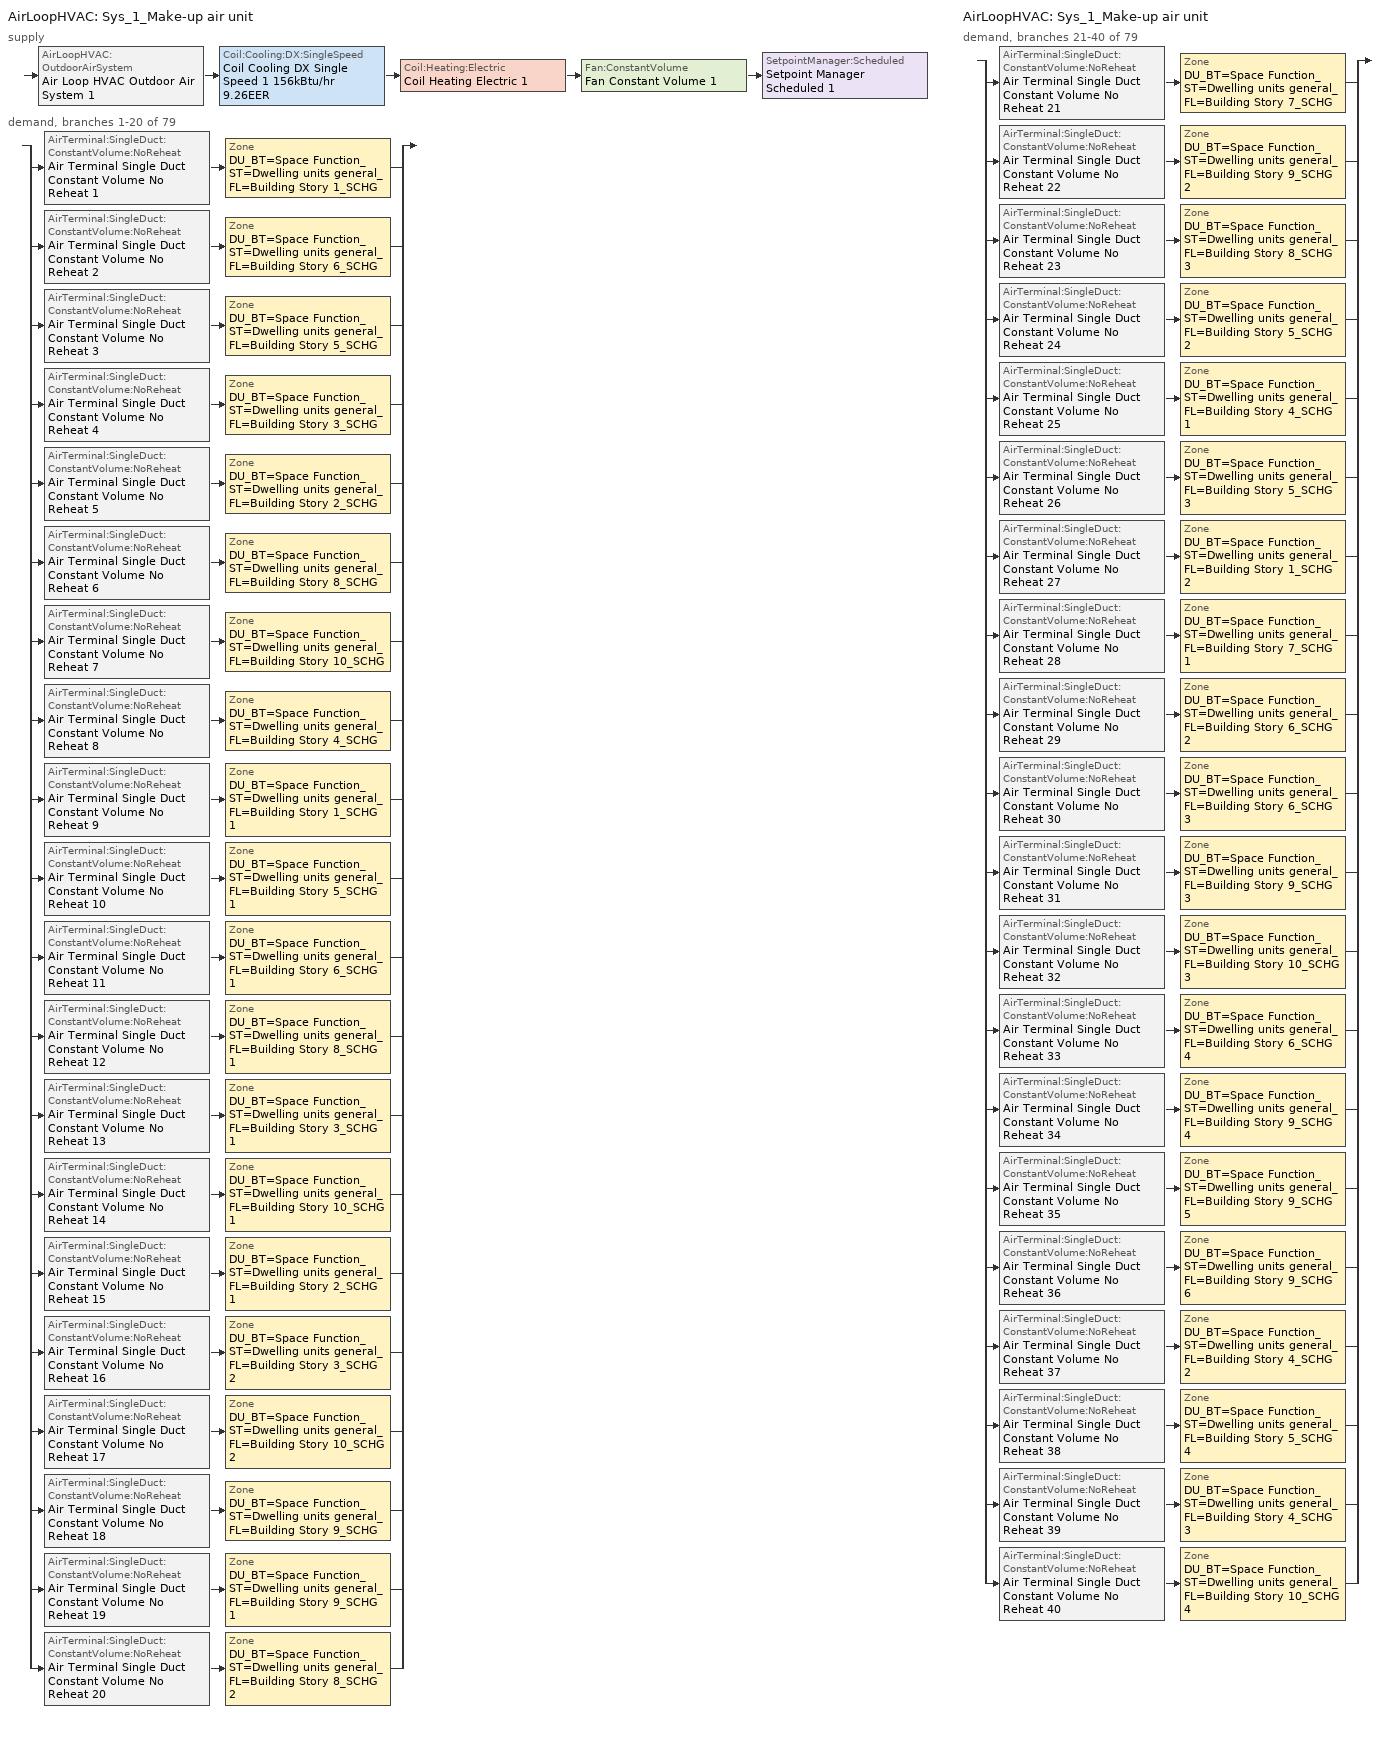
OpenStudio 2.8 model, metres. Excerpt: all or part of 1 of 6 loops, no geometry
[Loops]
AirLoopHVAC 'Sys_1_Make-up air unit'
 supply: AirLoopHVAC:OutdoorAirSystem 'Air Loop HVAC Outdoor Air System 1' > Coil:Cooling:DX:SingleSpeed 'Coil Cooling DX Single Speed 1 156kBtu/hr 9.26EER' > Coil:Heating:Electric 'Coil Heating Electric 1' > Fan:ConstantVolume 'Fan Constant Volume 1' > SetpointManager:Scheduled 'Setpoint Manager Scheduled 1'
 demand, branches 1-20 of 79: split
  | AirTerminal:SingleDuct:ConstantVolume:NoReheat 'Air Terminal Single Duct Constant Volume No Reheat 1' > Zone 'DU_BT=Space Function_ST=Dwelling units general_FL=Building Story 1_SCHG'
  | AirTerminal:SingleDuct:ConstantVolume:NoReheat 'Air Terminal Single Duct Constant Volume No Reheat 2' > Zone 'DU_BT=Space Function_ST=Dwelling units general_FL=Building Story 6_SCHG'
  | AirTerminal:SingleDuct:ConstantVolume:NoReheat 'Air Terminal Single Duct Constant Volume No Reheat 3' > Zone 'DU_BT=Space Function_ST=Dwelling units general_FL=Building Story 5_SCHG'
  | AirTerminal:SingleDuct:ConstantVolume:NoReheat 'Air Terminal Single Duct Constant Volume No Reheat 4' > Zone 'DU_BT=Space Function_ST=Dwelling units general_FL=Building Story 3_SCHG'
  | AirTerminal:SingleDuct:ConstantVolume:NoReheat 'Air Terminal Single Duct Constant Volume No Reheat 5' > Zone 'DU_BT=Space Function_ST=Dwelling units general_FL=Building Story 2_SCHG'
  | AirTerminal:SingleDuct:ConstantVolume:NoReheat 'Air Terminal Single Duct Constant Volume No Reheat 6' > Zone 'DU_BT=Space Function_ST=Dwelling units general_FL=Building Story 8_SCHG'
  | AirTerminal:SingleDuct:ConstantVolume:NoReheat 'Air Terminal Single Duct Constant Volume No Reheat 7' > Zone 'DU_BT=Space Function_ST=Dwelling units general_FL=Building Story 10_SCHG'
  | AirTerminal:SingleDuct:ConstantVolume:NoReheat 'Air Terminal Single Duct Constant Volume No Reheat 8' > Zone 'DU_BT=Space Function_ST=Dwelling units general_FL=Building Story 4_SCHG'
  | AirTerminal:SingleDuct:ConstantVolume:NoReheat 'Air Terminal Single Duct Constant Volume No Reheat 9' > Zone 'DU_BT=Space Function_ST=Dwelling units general_FL=Building Story 1_SCHG 1'
  | AirTerminal:SingleDuct:ConstantVolume:NoReheat 'Air Terminal Single Duct Constant Volume No Reheat 10' > Zone 'DU_BT=Space Function_ST=Dwelling units general_FL=Building Story 5_SCHG 1'
  | AirTerminal:SingleDuct:ConstantVolume:NoReheat 'Air Terminal Single Duct Constant Volume No Reheat 11' > Zone 'DU_BT=Space Function_ST=Dwelling units general_FL=Building Story 6_SCHG 1'
  | AirTerminal:SingleDuct:ConstantVolume:NoReheat 'Air Terminal Single Duct Constant Volume No Reheat 12' > Zone 'DU_BT=Space Function_ST=Dwelling units general_FL=Building Story 8_SCHG 1'
  | AirTerminal:SingleDuct:ConstantVolume:NoReheat 'Air Terminal Single Duct Constant Volume No Reheat 13' > Zone 'DU_BT=Space Function_ST=Dwelling units general_FL=Building Story 3_SCHG 1'
  | AirTerminal:SingleDuct:ConstantVolume:NoReheat 'Air Terminal Single Duct Constant Volume No Reheat 14' > Zone 'DU_BT=Space Function_ST=Dwelling units general_FL=Building Story 10_SCHG 1'
  | AirTerminal:SingleDuct:ConstantVolume:NoReheat 'Air Terminal Single Duct Constant Volume No Reheat 15' > Zone 'DU_BT=Space Function_ST=Dwelling units general_FL=Building Story 2_SCHG 1'
  | AirTerminal:SingleDuct:ConstantVolume:NoReheat 'Air Terminal Single Duct Constant Volume No Reheat 16' > Zone 'DU_BT=Space Function_ST=Dwelling units general_FL=Building Story 3_SCHG 2'
  | AirTerminal:SingleDuct:ConstantVolume:NoReheat 'Air Terminal Single Duct Constant Volume No Reheat 17' > Zone 'DU_BT=Space Function_ST=Dwelling units general_FL=Building Story 10_SCHG 2'
  | AirTerminal:SingleDuct:ConstantVolume:NoReheat 'Air Terminal Single Duct Constant Volume No Reheat 18' > Zone 'DU_BT=Space Function_ST=Dwelling units general_FL=Building Story 9_SCHG'
  | AirTerminal:SingleDuct:ConstantVolume:NoReheat 'Air Terminal Single Duct Constant Volume No Reheat 19' > Zone 'DU_BT=Space Function_ST=Dwelling units general_FL=Building Story 9_SCHG 1'
  | AirTerminal:SingleDuct:ConstantVolume:NoReheat 'Air Terminal Single Duct Constant Volume No Reheat 20' > Zone 'DU_BT=Space Function_ST=Dwelling units general_FL=Building Story 8_SCHG 2'
AirLoopHVAC 'Sys_1_Make-up air unit'
 demand, branches 21-40 of 79: split
  | AirTerminal:SingleDuct:ConstantVolume:NoReheat 'Air Terminal Single Duct Constant Volume No Reheat 21' > Zone 'DU_BT=Space Function_ST=Dwelling units general_FL=Building Story 7_SCHG'
  | AirTerminal:SingleDuct:ConstantVolume:NoReheat 'Air Terminal Single Duct Constant Volume No Reheat 22' > Zone 'DU_BT=Space Function_ST=Dwelling units general_FL=Building Story 9_SCHG 2'
  | AirTerminal:SingleDuct:ConstantVolume:NoReheat 'Air Terminal Single Duct Constant Volume No Reheat 23' > Zone 'DU_BT=Space Function_ST=Dwelling units general_FL=Building Story 8_SCHG 3'
  | AirTerminal:SingleDuct:ConstantVolume:NoReheat 'Air Terminal Single Duct Constant Volume No Reheat 24' > Zone 'DU_BT=Space Function_ST=Dwelling units general_FL=Building Story 5_SCHG 2'
  | AirTerminal:SingleDuct:ConstantVolume:NoReheat 'Air Terminal Single Duct Constant Volume No Reheat 25' > Zone 'DU_BT=Space Function_ST=Dwelling units general_FL=Building Story 4_SCHG 1'
  | AirTerminal:SingleDuct:ConstantVolume:NoReheat 'Air Terminal Single Duct Constant Volume No Reheat 26' > Zone 'DU_BT=Space Function_ST=Dwelling units general_FL=Building Story 5_SCHG 3'
  | AirTerminal:SingleDuct:ConstantVolume:NoReheat 'Air Terminal Single Duct Constant Volume No Reheat 27' > Zone 'DU_BT=Space Function_ST=Dwelling units general_FL=Building Story 1_SCHG 2'
  | AirTerminal:SingleDuct:ConstantVolume:NoReheat 'Air Terminal Single Duct Constant Volume No Reheat 28' > Zone 'DU_BT=Space Function_ST=Dwelling units general_FL=Building Story 7_SCHG 1'
  | AirTerminal:SingleDuct:ConstantVolume:NoReheat 'Air Terminal Single Duct Constant Volume No Reheat 29' > Zone 'DU_BT=Space Function_ST=Dwelling units general_FL=Building Story 6_SCHG 2'
  | AirTerminal:SingleDuct:ConstantVolume:NoReheat 'Air Terminal Single Duct Constant Volume No Reheat 30' > Zone 'DU_BT=Space Function_ST=Dwelling units general_FL=Building Story 6_SCHG 3'
  | AirTerminal:SingleDuct:ConstantVolume:NoReheat 'Air Terminal Single Duct Constant Volume No Reheat 31' > Zone 'DU_BT=Space Function_ST=Dwelling units general_FL=Building Story 9_SCHG 3'
  | AirTerminal:SingleDuct:ConstantVolume:NoReheat 'Air Terminal Single Duct Constant Volume No Reheat 32' > Zone 'DU_BT=Space Function_ST=Dwelling units general_FL=Building Story 10_SCHG 3'
  | AirTerminal:SingleDuct:ConstantVolume:NoReheat 'Air Terminal Single Duct Constant Volume No Reheat 33' > Zone 'DU_BT=Space Function_ST=Dwelling units general_FL=Building Story 6_SCHG 4'
  | AirTerminal:SingleDuct:ConstantVolume:NoReheat 'Air Terminal Single Duct Constant Volume No Reheat 34' > Zone 'DU_BT=Space Function_ST=Dwelling units general_FL=Building Story 9_SCHG 4'
  | AirTerminal:SingleDuct:ConstantVolume:NoReheat 'Air Terminal Single Duct Constant Volume No Reheat 35' > Zone 'DU_BT=Space Function_ST=Dwelling units general_FL=Building Story 9_SCHG 5'
  | AirTerminal:SingleDuct:ConstantVolume:NoReheat 'Air Terminal Single Duct Constant Volume No Reheat 36' > Zone 'DU_BT=Space Function_ST=Dwelling units general_FL=Building Story 9_SCHG 6'
  | AirTerminal:SingleDuct:ConstantVolume:NoReheat 'Air Terminal Single Duct Constant Volume No Reheat 37' > Zone 'DU_BT=Space Function_ST=Dwelling units general_FL=Building Story 4_SCHG 2'
  | AirTerminal:SingleDuct:ConstantVolume:NoReheat 'Air Terminal Single Duct Constant Volume No Reheat 38' > Zone 'DU_BT=Space Function_ST=Dwelling units general_FL=Building Story 5_SCHG 4'
  | AirTerminal:SingleDuct:ConstantVolume:NoReheat 'Air Terminal Single Duct Constant Volume No Reheat 39' > Zone 'DU_BT=Space Function_ST=Dwelling units general_FL=Building Story 4_SCHG 3'
  | AirTerminal:SingleDuct:ConstantVolume:NoReheat 'Air Terminal Single Duct Constant Volume No Reheat 40' > Zone 'DU_BT=Space Function_ST=Dwelling units general_FL=Building Story 10_SCHG 4'
[Sizing:Zone] Zone Cooling Design Supply Air Temperature Input Method=SupplyAirTemperature; Zone Cooling Design Supply Air Temperature {C}=13; Zone Cooling Design Supply Air Temperature Difference {deltaC}=11.11; Zone Heating Design Supply Air Temperature Input Method=SupplyAirTemperature; Zone Heating Design Supply Air Temperature {C}=43; Zone Heating Design Supply Air Temperature Difference {deltaC}=11.11; Zone Cooling Design Supply Air Humidity Ratio {kg-H2O/kg-air}=0.0085; Zone Heating Design Supply Air Humidity Ratio {kg-H2O/kg-air}=0.008; Zone Heating Sizing Factor=1.3; Zone Cooling Sizing Factor=1.1; Cooling Design Air Flow Method=DesignDay; Heating Design Air Flow Method=DesignDay; Account for Dedicated Outdoor Air System=No; Dedicated Outdoor Air System Control Strategy=NeutralSupplyAir; Dedicated Outdoor Air Low Setpoint Temperature for Design {C}=autosize; Dedicated Outdoor Air High Setpoint Temperature for Design {C}=autosize
DU_BT=Space Function_ST=Dwelling units general_FL=Building Story 1_SCHG; DU_BT=Space Function_ST=Dwelling units general_FL=Building Story 6_SCHG; DU_BT=Space Function_ST=Dwelling units general_FL=Building Story 5_SCHG; DU_BT=Space Function_ST=Dwelling units general_FL=Building Story 3_SCHG; DU_BT=Space Function_ST=Dwelling units general_FL=Building Story 2_SCHG; DU_BT=Space Function_ST=Dwelling units general_FL=Building Story 8_SCHG; DU_BT=Space Function_ST=Dwelling units general_FL=Building Story 10_SCHG; DU_BT=Space Function_ST=Dwelling units general_FL=Building Story 4_SCHG; DU_BT=Space Function_ST=Dwelling units general_FL=Building Story 1_SCHG 1; DU_BT=Space Function_ST=Dwelling units general_FL=Building Story 5_SCHG 1; DU_BT=Space Function_ST=Dwelling units general_FL=Building Story 6_SCHG 1; DU_BT=Space Function_ST=Dwelling units general_FL=Building Story 8_SCHG 1; DU_BT=Space Function_ST=Dwelling units general_FL=Building Story 3_SCHG 1; DU_BT=Space Function_ST=Dwelling units general_FL=Building Story 10_SCHG 1; DU_BT=Space Function_ST=Dwelling units general_FL=Building Story 2_SCHG 1; DU_BT=Space Function_ST=Dwelling units general_FL=Building Story 3_SCHG 2; DU_BT=Space Function_ST=Dwelling units general_FL=Building Story 10_SCHG 2; DU_BT=Space Function_ST=Dwelling units general_FL=Building Story 9_SCHG; DU_BT=Space Function_ST=Dwelling units general_FL=Building Story 9_SCHG 1; DU_BT=Space Function_ST=Dwelling units general_FL=Building Story 8_SCHG 2; DU_BT=Space Function_ST=Dwelling units general_FL=Building Story 7_SCHG; DU_BT=Space Function_ST=Dwelling units general_FL=Building Story 9_SCHG 2; DU_BT=Space Function_ST=Dwelling units general_FL=Building Story 8_SCHG 3; DU_BT=Space Function_ST=Dwelling units general_FL=Building Story 5_SCHG 2; DU_BT=Space Function_ST=Dwelling units general_FL=Building Story 4_SCHG 1; DU_BT=Space Function_ST=Dwelling units general_FL=Building Story 5_SCHG 3; DU_BT=Space Function_ST=Dwelling units general_FL=Building Story 1_SCHG 2; DU_BT=Space Function_ST=Dwelling units general_FL=Building Story 7_SCHG 1; DU_BT=Space Function_ST=Dwelling units general_FL=Building Story 6_SCHG 2; DU_BT=Space Function_ST=Dwelling units general_FL=Building Story 6_SCHG 3; DU_BT=Space Function_ST=Dwelling units general_FL=Building Story 9_SCHG 3; DU_BT=Space Function_ST=Dwelling units general_FL=Building Story 10_SCHG 3; DU_BT=Space Function_ST=Dwelling units general_FL=Building Story 6_SCHG 4; DU_BT=Space Function_ST=Dwelling units general_FL=Building Story 9_SCHG 4; DU_BT=Space Function_ST=Dwelling units general_FL=Building Story 9_SCHG 5; DU_BT=Space Function_ST=Dwelling units general_FL=Building Story 9_SCHG 6; DU_BT=Space Function_ST=Dwelling units general_FL=Building Story 4_SCHG 2; DU_BT=Space Function_ST=Dwelling units general_FL=Building Story 5_SCHG 4; DU_BT=Space Function_ST=Dwelling units general_FL=Building Story 4_SCHG 3; DU_BT=Space Function_ST=Dwelling units general_FL=Building Story 10_SCHG 4
[Zone equipment]
DU_BT=Space Function_ST=Dwelling units general_FL=Building Story 1_SCHG: DU_BT=Space Function_ST=Dwelling units general_FL=Building Story 1_SCHG PTAC, Zone HVAC Baseboard Convective Electric 1, Air Terminal Single Duct Constant Volume No Reheat 1
DU_BT=Space Function_ST=Dwelling units general_FL=Building Story 6_SCHG: DU_BT=Space Function_ST=Dwelling units general_FL=Building Story 6_SCHG PTAC, Zone HVAC Baseboard Convective Electric 2, Air Terminal Single Duct Constant Volume No Reheat 2
DU_BT=Space Function_ST=Dwelling units general_FL=Building Story 5_SCHG: DU_BT=Space Function_ST=Dwelling units general_FL=Building Story 5_SCHG PTAC, Zone HVAC Baseboard Convective Electric 3, Air Terminal Single Duct Constant Volume No Reheat 3
DU_BT=Space Function_ST=Dwelling units general_FL=Building Story 3_SCHG: DU_BT=Space Function_ST=Dwelling units general_FL=Building Story 3_SCHG PTAC, Zone HVAC Baseboard Convective Electric 4, Air Terminal Single Duct Constant Volume No Reheat 4
DU_BT=Space Function_ST=Dwelling units general_FL=Building Story 2_SCHG: DU_BT=Space Function_ST=Dwelling units general_FL=Building Story 2_SCHG PTAC, Zone HVAC Baseboard Convective Electric 5, Air Terminal Single Duct Constant Volume No Reheat 5
DU_BT=Space Function_ST=Dwelling units general_FL=Building Story 8_SCHG: DU_BT=Space Function_ST=Dwelling units general_FL=Building Story 8_SCHG PTAC, Zone HVAC Baseboard Convective Electric 6, Air Terminal Single Duct Constant Volume No Reheat 6
DU_BT=Space Function_ST=Dwelling units general_FL=Building Story 10_SCHG: DU_BT=Space Function_ST=Dwelling units general_FL=Building Story 10_SCHG PTAC, Zone HVAC Baseboard Convective Electric 7, Air Terminal Single Duct Constant Volume No Reheat 7
DU_BT=Space Function_ST=Dwelling units general_FL=Building Story 4_SCHG: DU_BT=Space Function_ST=Dwelling units general_FL=Building Story 4_SCHG PTAC, Zone HVAC Baseboard Convective Electric 8, Air Terminal Single Duct Constant Volume No Reheat 8
DU_BT=Space Function_ST=Dwelling units general_FL=Building Story 1_SCHG 1: DU_BT=Space Function_ST=Dwelling units general_FL=Building Story 1_SCHG 1 PTAC, Zone HVAC Baseboard Convective Electric 9, Air Terminal Single Duct Constant Volume No Reheat 9
DU_BT=Space Function_ST=Dwelling units general_FL=Building Story 5_SCHG 1: DU_BT=Space Function_ST=Dwelling units general_FL=Building Story 5_SCHG 1 PTAC, Zone HVAC Baseboard Convective Electric 10, Air Terminal Single Duct Constant Volume No Reheat 10
DU_BT=Space Function_ST=Dwelling units general_FL=Building Story 6_SCHG 1: DU_BT=Space Function_ST=Dwelling units general_FL=Building Story 6_SCHG 1 PTAC, Zone HVAC Baseboard Convective Electric 11, Air Terminal Single Duct Constant Volume No Reheat 11
DU_BT=Space Function_ST=Dwelling units general_FL=Building Story 8_SCHG 1: DU_BT=Space Function_ST=Dwelling units general_FL=Building Story 8_SCHG 1 PTAC, Zone HVAC Baseboard Convective Electric 12, Air Terminal Single Duct Constant Volume No Reheat 12
DU_BT=Space Function_ST=Dwelling units general_FL=Building Story 3_SCHG 1: DU_BT=Space Function_ST=Dwelling units general_FL=Building Story 3_SCHG 1 PTAC, Zone HVAC Baseboard Convective Electric 13, Air Terminal Single Duct Constant Volume No Reheat 13
DU_BT=Space Function_ST=Dwelling units general_FL=Building Story 10_SCHG 1: DU_BT=Space Function_ST=Dwelling units general_FL=Building Story 10_SCHG 1 PTAC, Zone HVAC Baseboard Convective Electric 14, Air Terminal Single Duct Constant Volume No Reheat 14
DU_BT=Space Function_ST=Dwelling units general_FL=Building Story 2_SCHG 1: DU_BT=Space Function_ST=Dwelling units general_FL=Building Story 2_SCHG 1 PTAC, Zone HVAC Baseboard Convective Electric 15, Air Terminal Single Duct Constant Volume No Reheat 15
DU_BT=Space Function_ST=Dwelling units general_FL=Building Story 3_SCHG 2: DU_BT=Space Function_ST=Dwelling units general_FL=Building Story 3_SCHG 2 PTAC, Zone HVAC Baseboard Convective Electric 16, Air Terminal Single Duct Constant Volume No Reheat 16
DU_BT=Space Function_ST=Dwelling units general_FL=Building Story 10_SCHG 2: DU_BT=Space Function_ST=Dwelling units general_FL=Building Story 10_SCHG 2 PTAC, Zone HVAC Baseboard Convective Electric 17, Air Terminal Single Duct Constant Volume No Reheat 17
DU_BT=Space Function_ST=Dwelling units general_FL=Building Story 9_SCHG: DU_BT=Space Function_ST=Dwelling units general_FL=Building Story 9_SCHG PTAC, Zone HVAC Baseboard Convective Electric 18, Air Terminal Single Duct Constant Volume No Reheat 18
DU_BT=Space Function_ST=Dwelling units general_FL=Building Story 9_SCHG 1: DU_BT=Space Function_ST=Dwelling units general_FL=Building Story 9_SCHG 1 PTAC, Zone HVAC Baseboard Convective Electric 19, Air Terminal Single Duct Constant Volume No Reheat 19
DU_BT=Space Function_ST=Dwelling units general_FL=Building Story 8_SCHG 2: DU_BT=Space Function_ST=Dwelling units general_FL=Building Story 8_SCHG 2 PTAC, Zone HVAC Baseboard Convective Electric 20, Air Terminal Single Duct Constant Volume No Reheat 20
DU_BT=Space Function_ST=Dwelling units general_FL=Building Story 7_SCHG: DU_BT=Space Function_ST=Dwelling units general_FL=Building Story 7_SCHG PTAC, Zone HVAC Baseboard Convective Electric 21, Air Terminal Single Duct Constant Volume No Reheat 21
DU_BT=Space Function_ST=Dwelling units general_FL=Building Story 9_SCHG 2: DU_BT=Space Function_ST=Dwelling units general_FL=Building Story 9_SCHG 2 PTAC, Zone HVAC Baseboard Convective Electric 22, Air Terminal Single Duct Constant Volume No Reheat 22
DU_BT=Space Function_ST=Dwelling units general_FL=Building Story 8_SCHG 3: DU_BT=Space Function_ST=Dwelling units general_FL=Building Story 8_SCHG 3 PTAC, Zone HVAC Baseboard Convective Electric 23, Air Terminal Single Duct Constant Volume No Reheat 23
DU_BT=Space Function_ST=Dwelling units general_FL=Building Story 5_SCHG 2: DU_BT=Space Function_ST=Dwelling units general_FL=Building Story 5_SCHG 2 PTAC, Zone HVAC Baseboard Convective Electric 24, Air Terminal Single Duct Constant Volume No Reheat 24
DU_BT=Space Function_ST=Dwelling units general_FL=Building Story 4_SCHG 1: DU_BT=Space Function_ST=Dwelling units general_FL=Building Story 4_SCHG 1 PTAC, Zone HVAC Baseboard Convective Electric 25, Air Terminal Single Duct Constant Volume No Reheat 25
DU_BT=Space Function_ST=Dwelling units general_FL=Building Story 5_SCHG 3: DU_BT=Space Function_ST=Dwelling units general_FL=Building Story 5_SCHG 3 PTAC, Zone HVAC Baseboard Convective Electric 26, Air Terminal Single Duct Constant Volume No Reheat 26
DU_BT=Space Function_ST=Dwelling units general_FL=Building Story 1_SCHG 2: DU_BT=Space Function_ST=Dwelling units general_FL=Building Story 1_SCHG 2 PTAC, Zone HVAC Baseboard Convective Electric 27, Air Terminal Single Duct Constant Volume No Reheat 27
DU_BT=Space Function_ST=Dwelling units general_FL=Building Story 7_SCHG 1: DU_BT=Space Function_ST=Dwelling units general_FL=Building Story 7_SCHG 1 PTAC, Zone HVAC Baseboard Convective Electric 28, Air Terminal Single Duct Constant Volume No Reheat 28
DU_BT=Space Function_ST=Dwelling units general_FL=Building Story 6_SCHG 2: DU_BT=Space Function_ST=Dwelling units general_FL=Building Story 6_SCHG 2 PTAC, Zone HVAC Baseboard Convective Electric 29, Air Terminal Single Duct Constant Volume No Reheat 29
DU_BT=Space Function_ST=Dwelling units general_FL=Building Story 6_SCHG 3: DU_BT=Space Function_ST=Dwelling units general_FL=Building Story 6_SCHG 3 PTAC, Zone HVAC Baseboard Convective Electric 30, Air Terminal Single Duct Constant Volume No Reheat 30
DU_BT=Space Function_ST=Dwelling units general_FL=Building Story 9_SCHG 3: DU_BT=Space Function_ST=Dwelling units general_FL=Building Story 9_SCHG 3 PTAC, Zone HVAC Baseboard Convective Electric 31, Air Terminal Single Duct Constant Volume No Reheat 31
DU_BT=Space Function_ST=Dwelling units general_FL=Building Story 10_SCHG 3: DU_BT=Space Function_ST=Dwelling units general_FL=Building Story 10_SCHG 3 PTAC, Zone HVAC Baseboard Convective Electric 32, Air Terminal Single Duct Constant Volume No Reheat 32
DU_BT=Space Function_ST=Dwelling units general_FL=Building Story 6_SCHG 4: DU_BT=Space Function_ST=Dwelling units general_FL=Building Story 6_SCHG 4 PTAC, Zone HVAC Baseboard Convective Electric 33, Air Terminal Single Duct Constant Volume No Reheat 33
DU_BT=Space Function_ST=Dwelling units general_FL=Building Story 9_SCHG 4: DU_BT=Space Function_ST=Dwelling units general_FL=Building Story 9_SCHG 4 PTAC, Zone HVAC Baseboard Convective Electric 34, Air Terminal Single Duct Constant Volume No Reheat 34
DU_BT=Space Function_ST=Dwelling units general_FL=Building Story 9_SCHG 5: DU_BT=Space Function_ST=Dwelling units general_FL=Building Story 9_SCHG 5 PTAC, Zone HVAC Baseboard Convective Electric 35, Air Terminal Single Duct Constant Volume No Reheat 35
DU_BT=Space Function_ST=Dwelling units general_FL=Building Story 9_SCHG 6: DU_BT=Space Function_ST=Dwelling units general_FL=Building Story 9_SCHG 6 PTAC, Zone HVAC Baseboard Convective Electric 36, Air Terminal Single Duct Constant Volume No Reheat 36
DU_BT=Space Function_ST=Dwelling units general_FL=Building Story 4_SCHG 2: DU_BT=Space Function_ST=Dwelling units general_FL=Building Story 4_SCHG 2 PTAC, Zone HVAC Baseboard Convective Electric 37, Air Terminal Single Duct Constant Volume No Reheat 37
DU_BT=Space Function_ST=Dwelling units general_FL=Building Story 5_SCHG 4: DU_BT=Space Function_ST=Dwelling units general_FL=Building Story 5_SCHG 4 PTAC, Zone HVAC Baseboard Convective Electric 38, Air Terminal Single Duct Constant Volume No Reheat 38
DU_BT=Space Function_ST=Dwelling units general_FL=Building Story 4_SCHG 3: DU_BT=Space Function_ST=Dwelling units general_FL=Building Story 4_SCHG 3 PTAC, Zone HVAC Baseboard Convective Electric 39, Air Terminal Single Duct Constant Volume No Reheat 39
DU_BT=Space Function_ST=Dwelling units general_FL=Building Story 10_SCHG 4: DU_BT=Space Function_ST=Dwelling units general_FL=Building Story 10_SCHG 4 PTAC, Zone HVAC Baseboard Convective Electric 40, Air Terminal Single Duct Constant Volume No Reheat 40
[AirLoopHVAC]
Sys_1_Make-up air unit: Availability Schedule=Sys_1_Make-up air unit Occ Sch; Design Supply Air Flow Rate {m3/s}=AutoSize
[Sizing:System]
Sys_1_Make-up air unit: Type of Load to Size On=VentilationRequirement; Design Outdoor Air Flow Rate {m3/s}=Autosize; Central Heating Maximum System Air Flow Ratio=1; Preheat Design Temperature {C}=7; Preheat Design Humidity Ratio {kg-H2O/kg-Air}=0.008; Precool Design Temperature {C}=13; Precool Design Humidity Ratio {kg-H2O/kg-Air}=0.008; Central Cooling Design Supply Air Temperature {C}=13; Central Heating Design Supply Air Temperature {C}=43; Sizing Option=NonCoincident; 100% Outdoor Air in Cooling=Yes; 100% Outdoor Air in Heating=Yes; Central Cooling Design Supply Air Humidity Ratio {kg-H2O/kg-Air}=0.0085; Central Heating Design Supply Air Humidity Ratio {kg-H2O/kg-Air}=0.008; Cooling Design Air Flow Method=DesignDay; Cooling Design Air Flow Rate {m3/s}=0; Heating Design Air Flow Method=DesignDay; Heating Design Air Flow Rate {m3/s}=0; System Outdoor Air Method=ZoneSum; Zone Maximum Outdoor Air Fraction=1; Cooling Supply Air Flow Rate Per Floor Area {m3/s-m2}=0.00996765; Cooling Fraction of Autosized Cooling Supply Air Flow Rate=1; Cooling Supply Air Flow Rate Per Unit Cooling Capacity {m3/s-W}=3.94755e-05; Heating Supply Air Flow Rate Per Floor Area {m3/s-m2}=0.00996765; Heating Fraction of Autosized Heating Supply Air Flow Rate=1; Heating Fraction of Autosized Cooling Supply Air Flow Rate=1; Heating Supply Air Flow Rate Per Unit Heating Capacity {m3/s-W}=3.15882e-05; Cooling Design Capacity Method=CoolingDesignCapacity; Cooling Design Capacity {W}=autosize; Cooling Design Capacity Per Floor Area {W/m2}=234.7; Fraction of Autosized Cooling Design Capacity=1; Heating Design Capacity Method=HeatingDesignCapacity; Heating Design Capacity {W}=autosize; Heating Design Capacity Per Floor Area {W/m2}=157; Fraction of Autosized Heating Design Capacity=1; Central Cooling Capacity Control Method=OnOff
[Fan:ConstantVolume] Availability Schedule=Always On Discrete; Fan Total Efficiency=0.39975; Pressure Rise {Pa}=640; Maximum Flow Rate {m3/s}=AutoSize; Motor Efficiency=0.615
Fan Constant Volume 1; Fan Constant Volume 2; Fan Constant Volume 3; Fan Constant Volume 4; Fan Constant Volume 5; Fan Constant Volume 6; Fan Constant Volume 7; Fan Constant Volume 8; Fan Constant Volume 9; Fan Constant Volume 10; Fan Constant Volume 11; Fan Constant Volume 12; Fan Constant Volume 13; Fan Constant Volume 14; Fan Constant Volume 15; Fan Constant Volume 16; Fan Constant Volume 17; Fan Constant Volume 18; Fan Constant Volume 19; Fan Constant Volume 20; Fan Constant Volume 21; Fan Constant Volume 22; Fan Constant Volume 23; Fan Constant Volume 24; Fan Constant Volume 25; Fan Constant Volume 26; Fan Constant Volume 27; Fan Constant Volume 28; Fan Constant Volume 29; Fan Constant Volume 30; Fan Constant Volume 31; Fan Constant Volume 32; Fan Constant Volume 33; Fan Constant Volume 34; Fan Constant Volume 35; Fan Constant Volume 36; Fan Constant Volume 37; Fan Constant Volume 38; Fan Constant Volume 39; Fan Constant Volume 40; Fan Constant Volume 41
[Coil:Heating:Electric]
Name | Availability Schedule
Coil Heating Electric 1 | Always On Discrete
Coil Heating Electric 2; Coil Heating Electric 3; Coil Heating Electric 4; Coil Heating Electric 5; Coil Heating Electric 6; Coil Heating Electric 7; Coil Heating Electric 8; Coil Heating Electric 9; Coil Heating Electric 10; Coil Heating Electric 11; Coil Heating Electric 12; Coil Heating Electric 13; Coil Heating Electric 14; Coil Heating Electric 15; Coil Heating Electric 16; Coil Heating Electric 17; Coil Heating Electric 18; Coil Heating Electric 19; Coil Heating Electric 20; Coil Heating Electric 21; Coil Heating Electric 22; Coil Heating Electric 23; Coil Heating Electric 24; Coil Heating Electric 25; Coil Heating Electric 26; Coil Heating Electric 27; Coil Heating Electric 28; Coil Heating Electric 29; Coil Heating Electric 30; Coil Heating Electric 31; Coil Heating Electric 32; Coil Heating Electric 33; Coil Heating Electric 34; Coil Heating Electric 35; Coil Heating Electric 36; Coil Heating Electric 37; Coil Heating Electric 38; Coil Heating Electric 39; Coil Heating Electric 40; Coil Heating Electric 41 | ON_OFF_ALWAYS_OFF
[Coil:Cooling:DX:SingleSpeed] Availability Schedule=Always On Discrete; Rated Total Cooling Capacity {W}=autosize; Rated Sensible Heat Ratio=autosize; Rated Air Flow Rate {m3/s}=autosize; Rated Evaporator Fan Power Per Volume Flow Rate {W/(m3/s)}=773.3; Total Cooling Capacity Function of Temperature Curve=DXCOOL-NECB2011-REF-CAPFT; Total Cooling Capacity Function of Flow Fraction Curve=DXCOOL-NECB2011-REF-CAPFFLOW; Energy Input Ratio Function of Temperature Curve=DXCOOL-NECB2011-REF-COOLEIRFT; Energy Input Ratio Function of Flow Fraction Curve=DXCOOL-NECB2011-REF-COOLEIRFFLOW; Part Load Fraction Correlation Curve=DXCOOL-NECB2011-REF-COOLPLFFPLR; Condenser Type=AirCooled; Evaporative Condenser Effectiveness=0; Evaporative Condenser Air Flow Rate {m3/s}=Autosize; Evaporative Condenser Pump Rated Power Consumption {W}=Autosize; Crankcase Heater Capacity {W}=0; Maximum Outdoor Dry-Bulb Temperature for Crankcase Heater Operation {C}=0; Basin Heater Capacity {W/K}=0; Basin Heater Setpoint Temperature {C}=10
Name | Rated COP {W/W}
Coil Cooling DX Single Speed 1 156kBtu/hr 9.26EER | 3.21949
Coil Cooling DX Single Speed 2 8kBtu/hr 10.8EER | 3.7359
Coil Cooling DX Single Speed 3 8kBtu/hr 10.9EER | 3.7598
Coil Cooling DX Single Speed 4 9kBtu/hr 10.6EER | 3.65247
Coil Cooling DX Single Speed 5 9kBtu/hr 10.6EER | 3.65678
Coil Cooling DX Single Speed 6 5kBtu/hr 11.0EER; Coil Cooling DX Single Speed 11 5kBtu/hr 11.0EER; Coil Cooling DX Single Speed 12 5kBtu/hr 11.0EER; Coil Cooling DX Single Speed 19 6kBtu/hr 11.0EER; Coil Cooling DX Single Speed 22 5kBtu/hr 11.0EER; Coil Cooling DX Single Speed 24 5kBtu/hr 11.0EER; Coil Cooling DX Single Speed 27 5kBtu/hr 11.0EER; Coil Cooling DX Single Speed 28 5kBtu/hr 11.0EER; Coil Cooling DX Single Speed 31 5kBtu/hr 11.0EER; Coil Cooling DX Single Speed 37 6kBtu/hr 11.0EER | 3.80183
Coil Cooling DX Single Speed 7 7kBtu/hr 11.0EER | 3.7901
Coil Cooling DX Single Speed 8 16kBtu/hr 9.3EER; Coil Cooling DX Single Speed 33 16kBtu/hr 9.3EER | 3.23448
Coil Cooling DX Single Speed 9 9kBtu/hr 10.6EER | 3.65133
Coil Cooling DX Single Speed 10 9kBtu/hr 10.5EER | 3.62943
Coil Cooling DX Single Speed 13 8kBtu/hr 10.9EER | 3.75341
Coil Cooling DX Single Speed 14 7kBtu/hr 11.0EER | 3.79294
Coil Cooling DX Single Speed 15 12kBtu/hr 9.9EER | 3.42193
Coil Cooling DX Single Speed 16 7kBtu/hr 11.0EER | 3.79165
Coil Cooling DX Single Speed 17 7kBtu/hr 11.0EER | 3.79809
Coil Cooling DX Single Speed 18 10kBtu/hr 10.4EER | 3.59289
Coil Cooling DX Single Speed 20 7kBtu/hr 10.9EER | 3.77329
Coil Cooling DX Single Speed 21 7kBtu/hr 11.0EER | 3.79473
Coil Cooling DX Single Speed 23 8kBtu/hr 10.8EER | 3.73989
Coil Cooling DX Single Speed 25 7kBtu/hr 11.0EER | 3.7825
Coil Cooling DX Single Speed 26 7kBtu/hr 10.9EER | 3.78081
Coil Cooling DX Single Speed 29 8kBtu/hr 10.9EER | 3.75985
Coil Cooling DX Single Speed 30 7kBtu/hr 11.0EER | 3.78392
Coil Cooling DX Single Speed 32 10kBtu/hr 10.4EER | 3.58488
Coil Cooling DX Single Speed 34 9kBtu/hr 10.6EER | 3.65301
Coil Cooling DX Single Speed 35 8kBtu/hr 10.7EER | 3.69702
Coil Cooling DX Single Speed 36 8kBtu/hr 10.8EER | 3.74463
Coil Cooling DX Single Speed 38 9kBtu/hr 10.6EER | 3.657
Coil Cooling DX Single Speed 39 7kBtu/hr 11.0EER | 3.79336
Coil Cooling DX Single Speed 40 7kBtu/hr 11.0EER | 3.79301
Coil Cooling DX Single Speed 41 13kBtu/hr 9.8EER | 3.38514
[Controller:OutdoorAir]
Controller Outdoor Air 1: Minimum Outdoor Air Flow Rate {m3/s}=autosize; Maximum Outdoor Air Flow Rate {m3/s}=Autosize; Economizer Control Type=DifferentialEnthalpy; Economizer Control Action Type=ModulateFlow; Lockout Type=NoLockout; Minimum Limit Type=FixedMinimum; Minimum Outdoor Air Schedule=Sys_1_Make-up air unit Occ Sch; Controller Mechanical Ventilation=Controller Mechanical Ventilation 1; High Humidity Control=No; Heat Recovery Bypass Control Type=BypassWhenWithinEconomizerLimits
[Controller:MechanicalVentilation]
Controller Mechanical Ventilation 1: Availability Schedule=Always On Discrete; System Outdoor Air Method=ZoneSum
[AirLoopHVAC:OutdoorAirSystem]
Air Loop HVAC Outdoor Air System 1: Controller=Controller Outdoor Air 1
[SetpointManager:Scheduled]
Setpoint Manager Scheduled 1: Control Variable=Temperature; Schedule=Makeup-Air Unit Supply Air Temp
[ZoneHVAC:PackagedTerminalAirConditioner] Availability Schedule=Always On Discrete; Supply Air Flow Rate During Cooling Operation {m3/s}=Autosize; Supply Air Flow Rate During Heating Operation {m3/s}=Autosize; Supply Air Flow Rate When No Cooling or Heating is Needed {m3/s}=Autosize; Outdoor Air Flow Rate During Cooling Operation {m3/s}=1e-05; Outdoor Air Flow Rate During Heating Operation {m3/s}=1e-05; Outdoor Air Flow Rate When No Cooling or Heating is Needed {m3/s}=1e-05; Fan Placement=DrawThrough
Name | Supply Air Fan | Heating Coil | Cooling Coil
DU_BT=Space Function_ST=Dwelling units general_FL=Building Story 1_SCHG PTAC | Fan Constant Volume 2 | Coil Heating Electric 2 | Coil Cooling DX Single Speed 2 8kBtu/hr 10.8EER
DU_BT=Space Function_ST=Dwelling units general_FL=Building Story 6_SCHG PTAC | Fan Constant Volume 3 | Coil Heating Electric 3 | Coil Cooling DX Single Speed 3 8kBtu/hr 10.9EER
DU_BT=Space Function_ST=Dwelling units general_FL=Building Story 5_SCHG PTAC | Fan Constant Volume 4 | Coil Heating Electric 4 | Coil Cooling DX Single Speed 4 9kBtu/hr 10.6EER
DU_BT=Space Function_ST=Dwelling units general_FL=Building Story 3_SCHG PTAC | Fan Constant Volume 5 | Coil Heating Electric 5 | Coil Cooling DX Single Speed 5 9kBtu/hr 10.6EER
DU_BT=Space Function_ST=Dwelling units general_FL=Building Story 2_SCHG PTAC | Fan Constant Volume 6 | Coil Heating Electric 6 | Coil Cooling DX Single Speed 6 5kBtu/hr 11.0EER
DU_BT=Space Function_ST=Dwelling units general_FL=Building Story 8_SCHG PTAC | Fan Constant Volume 7 | Coil Heating Electric 7 | Coil Cooling DX Single Speed 7 7kBtu/hr 11.0EER
DU_BT=Space Function_ST=Dwelling units general_FL=Building Story 10_SCHG PTAC | Fan Constant Volume 8 | Coil Heating Electric 8 | Coil Cooling DX Single Speed 8 16kBtu/hr 9.3EER
DU_BT=Space Function_ST=Dwelling units general_FL=Building Story 4_SCHG PTAC | Fan Constant Volume 9 | Coil Heating Electric 9 | Coil Cooling DX Single Speed 9 9kBtu/hr 10.6EER
DU_BT=Space Function_ST=Dwelling units general_FL=Building Story 1_SCHG 1 PTAC | Fan Constant Volume 10 | Coil Heating Electric 10 | Coil Cooling DX Single Speed 10 9kBtu/hr 10.5EER
DU_BT=Space Function_ST=Dwelling units general_FL=Building Story 5_SCHG 1 PTAC | Fan Constant Volume 11 | Coil Heating Electric 11 | Coil Cooling DX Single Speed 11 5kBtu/hr 11.0EER
DU_BT=Space Function_ST=Dwelling units general_FL=Building Story 6_SCHG 1 PTAC | Fan Constant Volume 12 | Coil Heating Electric 12 | Coil Cooling DX Single Speed 12 5kBtu/hr 11.0EER
DU_BT=Space Function_ST=Dwelling units general_FL=Building Story 8_SCHG 1 PTAC | Fan Constant Volume 13 | Coil Heating Electric 13 | Coil Cooling DX Single Speed 13 8kBtu/hr 10.9EER
DU_BT=Space Function_ST=Dwelling units general_FL=Building Story 3_SCHG 1 PTAC | Fan Constant Volume 14 | Coil Heating Electric 14 | Coil Cooling DX Single Speed 14 7kBtu/hr 11.0EER
DU_BT=Space Function_ST=Dwelling units general_FL=Building Story 10_SCHG 1 PTAC | Fan Constant Volume 15 | Coil Heating Electric 15 | Coil Cooling DX Single Speed 15 12kBtu/hr 9.9EER
DU_BT=Space Function_ST=Dwelling units general_FL=Building Story 2_SCHG 1 PTAC | Fan Constant Volume 16 | Coil Heating Electric 16 | Coil Cooling DX Single Speed 16 7kBtu/hr 11.0EER
DU_BT=Space Function_ST=Dwelling units general_FL=Building Story 3_SCHG 2 PTAC | Fan Constant Volume 17 | Coil Heating Electric 17 | Coil Cooling DX Single Speed 17 7kBtu/hr 11.0EER
DU_BT=Space Function_ST=Dwelling units general_FL=Building Story 10_SCHG 2 PTAC | Fan Constant Volume 18 | Coil Heating Electric 18 | Coil Cooling DX Single Speed 18 10kBtu/hr 10.4EER
DU_BT=Space Function_ST=Dwelling units general_FL=Building Story 9_SCHG PTAC | Fan Constant Volume 19 | Coil Heating Electric 19 | Coil Cooling DX Single Speed 19 6kBtu/hr 11.0EER
DU_BT=Space Function_ST=Dwelling units general_FL=Building Story 9_SCHG 1 PTAC | Fan Constant Volume 20 | Coil Heating Electric 20 | Coil Cooling DX Single Speed 20 7kBtu/hr 10.9EER
DU_BT=Space Function_ST=Dwelling units general_FL=Building Story 8_SCHG 2 PTAC | Fan Constant Volume 21 | Coil Heating Electric 21 | Coil Cooling DX Single Speed 21 7kBtu/hr 11.0EER
DU_BT=Space Function_ST=Dwelling units general_FL=Building Story 7_SCHG PTAC | Fan Constant Volume 22 | Coil Heating Electric 22 | Coil Cooling DX Single Speed 22 5kBtu/hr 11.0EER
DU_BT=Space Function_ST=Dwelling units general_FL=Building Story 9_SCHG 2 PTAC | Fan Constant Volume 23 | Coil Heating Electric 23 | Coil Cooling DX Single Speed 23 8kBtu/hr 10.8EER
DU_BT=Space Function_ST=Dwelling units general_FL=Building Story 8_SCHG 3 PTAC | Fan Constant Volume 24 | Coil Heating Electric 24 | Coil Cooling DX Single Speed 24 5kBtu/hr 11.0EER
DU_BT=Space Function_ST=Dwelling units general_FL=Building Story 5_SCHG 2 PTAC | Fan Constant Volume 25 | Coil Heating Electric 25 | Coil Cooling DX Single Speed 25 7kBtu/hr 11.0EER
DU_BT=Space Function_ST=Dwelling units general_FL=Building Story 4_SCHG 1 PTAC | Fan Constant Volume 26 | Coil Heating Electric 26 | Coil Cooling DX Single Speed 26 7kBtu/hr 10.9EER
DU_BT=Space Function_ST=Dwelling units general_FL=Building Story 5_SCHG 3 PTAC | Fan Constant Volume 27 | Coil Heating Electric 27 | Coil Cooling DX Single Speed 27 5kBtu/hr 11.0EER
DU_BT=Space Function_ST=Dwelling units general_FL=Building Story 1_SCHG 2 PTAC | Fan Constant Volume 28 | Coil Heating Electric 28 | Coil Cooling DX Single Speed 28 5kBtu/hr 11.0EER
DU_BT=Space Function_ST=Dwelling units general_FL=Building Story 7_SCHG 1 PTAC | Fan Constant Volume 29 | Coil Heating Electric 29 | Coil Cooling DX Single Speed 29 8kBtu/hr 10.9EER
DU_BT=Space Function_ST=Dwelling units general_FL=Building Story 6_SCHG 2 PTAC | Fan Constant Volume 30 | Coil Heating Electric 30 | Coil Cooling DX Single Speed 30 7kBtu/hr 11.0EER
DU_BT=Space Function_ST=Dwelling units general_FL=Building Story 6_SCHG 3 PTAC | Fan Constant Volume 31 | Coil Heating Electric 31 | Coil Cooling DX Single Speed 31 5kBtu/hr 11.0EER
DU_BT=Space Function_ST=Dwelling units general_FL=Building Story 9_SCHG 3 PTAC | Fan Constant Volume 32 | Coil Heating Electric 32 | Coil Cooling DX Single Speed 32 10kBtu/hr 10.4EER
DU_BT=Space Function_ST=Dwelling units general_FL=Building Story 10_SCHG 3 PTAC | Fan Constant Volume 33 | Coil Heating Electric 33 | Coil Cooling DX Single Speed 33 16kBtu/hr 9.3EER
DU_BT=Space Function_ST=Dwelling units general_FL=Building Story 6_SCHG 4 PTAC | Fan Constant Volume 34 | Coil Heating Electric 34 | Coil Cooling DX Single Speed 34 9kBtu/hr 10.6EER
DU_BT=Space Function_ST=Dwelling units general_FL=Building Story 9_SCHG 4 PTAC | Fan Constant Volume 35 | Coil Heating Electric 35 | Coil Cooling DX Single Speed 35 8kBtu/hr 10.7EER
DU_BT=Space Function_ST=Dwelling units general_FL=Building Story 9_SCHG 5 PTAC | Fan Constant Volume 36 | Coil Heating Electric 36 | Coil Cooling DX Single Speed 36 8kBtu/hr 10.8EER
DU_BT=Space Function_ST=Dwelling units general_FL=Building Story 9_SCHG 6 PTAC | Fan Constant Volume 37 | Coil Heating Electric 37 | Coil Cooling DX Single Speed 37 6kBtu/hr 11.0EER
DU_BT=Space Function_ST=Dwelling units general_FL=Building Story 4_SCHG 2 PTAC | Fan Constant Volume 38 | Coil Heating Electric 38 | Coil Cooling DX Single Speed 38 9kBtu/hr 10.6EER
DU_BT=Space Function_ST=Dwelling units general_FL=Building Story 5_SCHG 4 PTAC | Fan Constant Volume 39 | Coil Heating Electric 39 | Coil Cooling DX Single Speed 39 7kBtu/hr 11.0EER
DU_BT=Space Function_ST=Dwelling units general_FL=Building Story 4_SCHG 3 PTAC | Fan Constant Volume 40 | Coil Heating Electric 40 | Coil Cooling DX Single Speed 40 7kBtu/hr 11.0EER
DU_BT=Space Function_ST=Dwelling units general_FL=Building Story 10_SCHG 4 PTAC | Fan Constant Volume 41 | Coil Heating Electric 41 | Coil Cooling DX Single Speed 41 13kBtu/hr 9.8EER
[ZoneHVAC:Baseboard:Convective:Electric] Availability Schedule=Always On Discrete; Nominal Capacity {W}=autosize; Efficiency=1
Zone HVAC Baseboard Convective Electric 1; Zone HVAC Baseboard Convective Electric 2; Zone HVAC Baseboard Convective Electric 3; Zone HVAC Baseboard Convective Electric 4; Zone HVAC Baseboard Convective Electric 5; Zone HVAC Baseboard Convective Electric 6; Zone HVAC Baseboard Convective Electric 7; Zone HVAC Baseboard Convective Electric 8; Zone HVAC Baseboard Convective Electric 9; Zone HVAC Baseboard Convective Electric 10; Zone HVAC Baseboard Convective Electric 11; Zone HVAC Baseboard Convective Electric 12; Zone HVAC Baseboard Convective Electric 13; Zone HVAC Baseboard Convective Electric 14; Zone HVAC Baseboard Convective Electric 15; Zone HVAC Baseboard Convective Electric 16; Zone HVAC Baseboard Convective Electric 17; Zone HVAC Baseboard Convective Electric 18; Zone HVAC Baseboard Convective Electric 19; Zone HVAC Baseboard Convective Electric 20; Zone HVAC Baseboard Convective Electric 21; Zone HVAC Baseboard Convective Electric 22; Zone HVAC Baseboard Convective Electric 23; Zone HVAC Baseboard Convective Electric 24; Zone HVAC Baseboard Convective Electric 25; Zone HVAC Baseboard Convective Electric 26; Zone HVAC Baseboard Convective Electric 27; Zone HVAC Baseboard Convective Electric 28; Zone HVAC Baseboard Convective Electric 29; Zone HVAC Baseboard Convective Electric 30; Zone HVAC Baseboard Convective Electric 31; Zone HVAC Baseboard Convective Electric 32; Zone HVAC Baseboard Convective Electric 33; Zone HVAC Baseboard Convective Electric 34; Zone HVAC Baseboard Convective Electric 35; Zone HVAC Baseboard Convective Electric 36; Zone HVAC Baseboard Convective Electric 37; Zone HVAC Baseboard Convective Electric 38; Zone HVAC Baseboard Convective Electric 39; Zone HVAC Baseboard Convective Electric 40
[AirTerminal:SingleDuct:ConstantVolume:NoReheat] Availability Schedule=Always On Discrete; Maximum Air Flow Rate {m3/s}=AutoSize
Air Terminal Single Duct Constant Volume No Reheat 1; Air Terminal Single Duct Constant Volume No Reheat 2; Air Terminal Single Duct Constant Volume No Reheat 3; Air Terminal Single Duct Constant Volume No Reheat 4; Air Terminal Single Duct Constant Volume No Reheat 5; Air Terminal Single Duct Constant Volume No Reheat 6; Air Terminal Single Duct Constant Volume No Reheat 7; Air Terminal Single Duct Constant Volume No Reheat 8; Air Terminal Single Duct Constant Volume No Reheat 9; Air Terminal Single Duct Constant Volume No Reheat 10; Air Terminal Single Duct Constant Volume No Reheat 11; Air Terminal Single Duct Constant Volume No Reheat 12; Air Terminal Single Duct Constant Volume No Reheat 13; Air Terminal Single Duct Constant Volume No Reheat 14; Air Terminal Single Duct Constant Volume No Reheat 15; Air Terminal Single Duct Constant Volume No Reheat 16; Air Terminal Single Duct Constant Volume No Reheat 17; Air Terminal Single Duct Constant Volume No Reheat 18; Air Terminal Single Duct Constant Volume No Reheat 19; Air Terminal Single Duct Constant Volume No Reheat 20; Air Terminal Single Duct Constant Volume No Reheat 21; Air Terminal Single Duct Constant Volume No Reheat 22; Air Terminal Single Duct Constant Volume No Reheat 23; Air Terminal Single Duct Constant Volume No Reheat 24; Air Terminal Single Duct Constant Volume No Reheat 25; Air Terminal Single Duct Constant Volume No Reheat 26; Air Terminal Single Duct Constant Volume No Reheat 27; Air Terminal Single Duct Constant Volume No Reheat 28; Air Terminal Single Duct Constant Volume No Reheat 29; Air Terminal Single Duct Constant Volume No Reheat 30; Air Terminal Single Duct Constant Volume No Reheat 31; Air Terminal Single Duct Constant Volume No Reheat 32; Air Terminal Single Duct Constant Volume No Reheat 33; Air Terminal Single Duct Constant Volume No Reheat 34; Air Terminal Single Duct Constant Volume No Reheat 35; Air Terminal Single Duct Constant Volume No Reheat 36; Air Terminal Single Duct Constant Volume No Reheat 37; Air Terminal Single Duct Constant Volume No Reheat 38; Air Terminal Single Duct Constant Volume No Reheat 39; Air Terminal Single Duct Constant Volume No Reheat 40
[Schedule:Ruleset]
Name | Default Day Schedule | Summer Design Day Schedule | Winter Design Day Schedule
ON_OFF_ALWAYS_OFF | Schedule Day 3
Makeup-Air Unit Supply Air Temp | Makeup Air Unit Supply Air Temp Default
Sys_1_Make-up air unit Occ Sch | Sys_1_Make-up air unit Occ Sch Default | Sys_1_Make-up air unit Occ Sch Summer Design Day | Sys_1_Make-up air unit Occ Sch Winter Design Day
[Schedule:Day]
Schedule Day 3; wkdON_OFF_ALWAYS_OFF 1; satON_OFF_ALWAYS_OFF 1; sunON_OFF_ALWAYS_OFF 1: 1, 0, 0, 2, 0, 0, 3, 0, 0, 4, 0, 0, 5, 0, 0, 6, 0, 0, 7, 0, 0, 8, 0, 0, 9, 0, 0, 10, 0, 0, 11, 0, 0, 12, 0, 0, 13, 0, 0, 14, 0, 0, 15, 0, 0, 16, 0, 0, 17, 0, 0, 18, 0, 0, 19, 0, 0, 20, 0, 0, 21, 0, 0, 22, 0, 0, 23, 0, 0, 24, 0, 0
Makeup Air Unit Supply Air Temp Default: 24, 0, 20
Sys_1_Make-up air unit Occ Sch Default; Sys_1_Make-up air unit Occ Sch Winter Design Day; Sys_1_Make-up air unit Occ Sch Summer Design Day: 24, 0, 1
[Schedule:Rule] Schedule Ruleset=ON_OFF_ALWAYS_OFF; Date Specification Type=DateRange; Start Month=1; Start Day=1; End Month=12; End Day=31
Name | Rule Order | Day Schedule | Apply Sunday | Apply Monday | Apply Tuesday | Apply Wednesday | Apply Thursday | Apply Friday | Apply Saturday
wkdON_OFF_ALWAYS_OFF rule | 2 | wkdON_OFF_ALWAYS_OFF 1 | No | Yes | Yes | Yes | Yes | Yes | No
satON_OFF_ALWAYS_OFFrule | 1 | satON_OFF_ALWAYS_OFF 1 | No | No | No | No | No | No | Yes
sunON_OFF_ALWAYS_OFFrule | 0 | sunON_OFF_ALWAYS_OFF 1 | Yes | No | No | No | No | No | No
[Schedule:Constant]
Always On Discrete: Value=1
[Curve:Biquadratic] Minimum Value of x=13; Maximum Value of x=24; Minimum Value of y=24; Maximum Value of y=46
Name | Coefficient1 Constant | Coefficient2 x | Coefficient3 x**2 | Coefficient4 y | Coefficient5 y**2 | Coefficient6 x*y
DXCOOL-NECB2011-REF-CAPFT | 0.867905 | 0.0142459 | 0.00055436 | -0.0075575 | 3.3e-05 | -0.0001918
DXCOOL-NECB2011-REF-COOLEIRFT | 0.116936 | 0.0284933 | -0.0004112 | 0.0214108 | 0.00016103 | -0.0006791
[Curve:Quadratic] Coefficient1 Constant=1; Coefficient2 x=0; Coefficient3 x**2=0; Minimum Value of x=0; Maximum Value of x=1
DXCOOL-NECB2011-REF-CAPFFLOW; DXCOOL-NECB2011-REF-COOLEIRFFLOW
[Curve:Cubic]
DXCOOL-NECB2011-REF-COOLPLFFPLR: Coefficient1 Constant=0.0277; Coefficient2 x=4.9151; Coefficient3 x**2=-8.184; Coefficient4 x**3=4.2702; Minimum Value of x=0.7; Maximum Value of x=1
